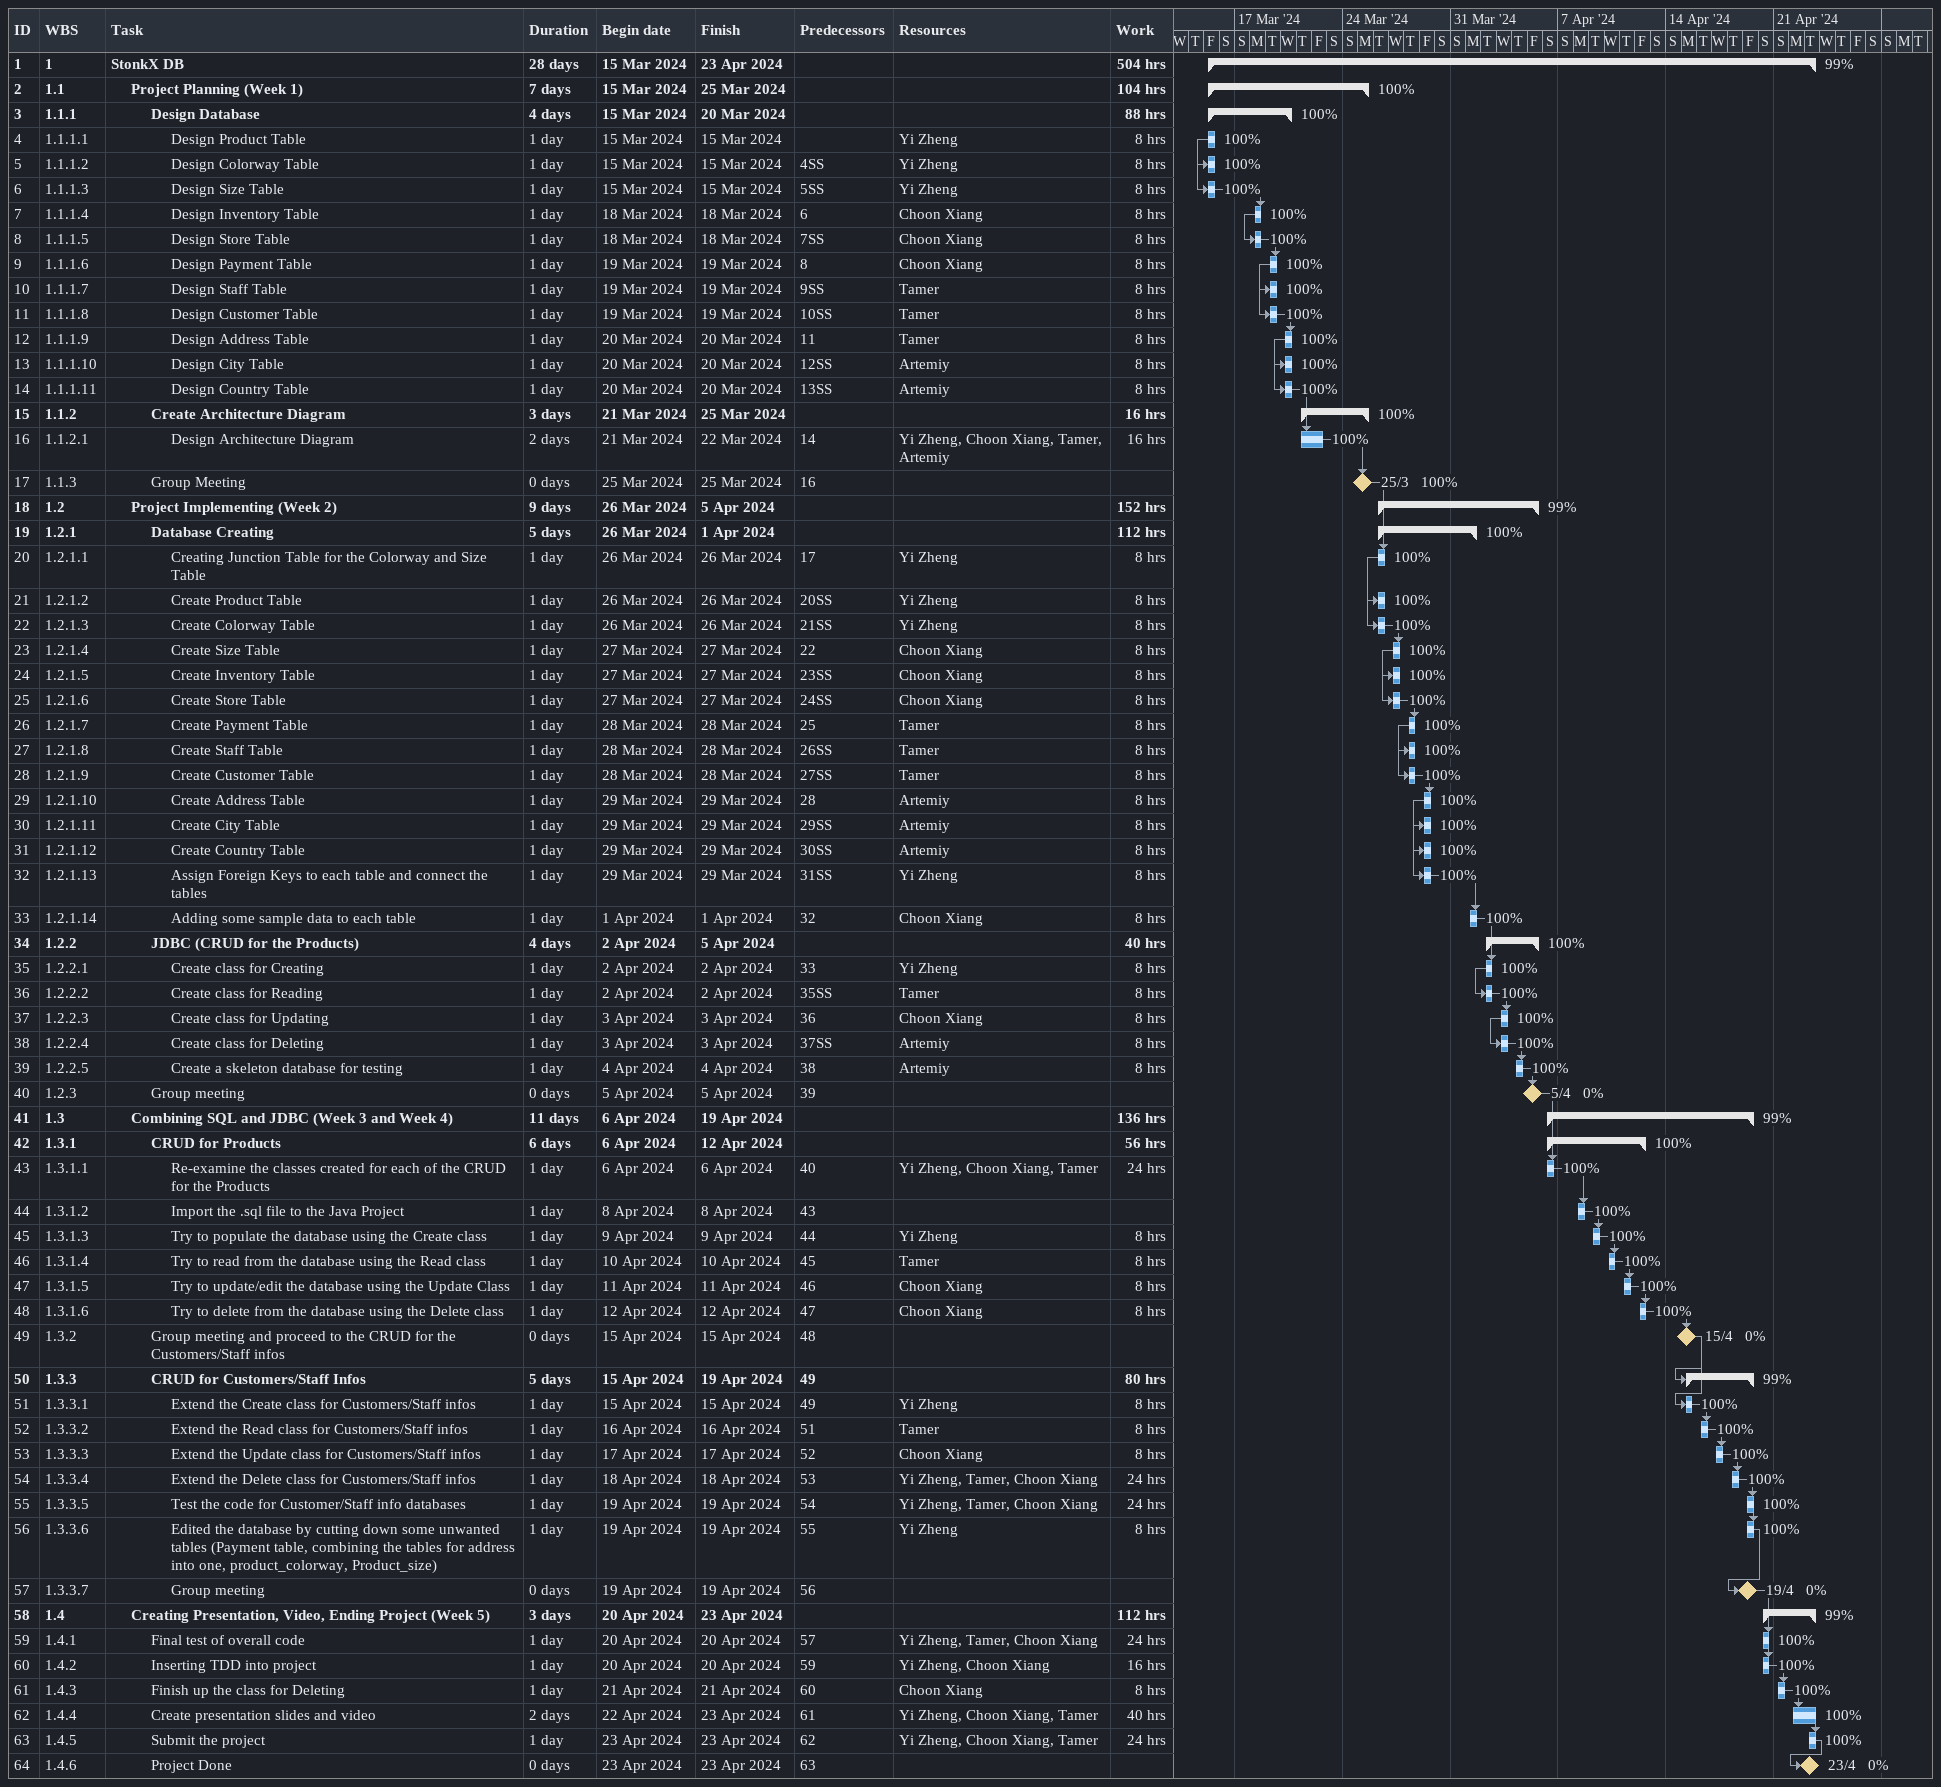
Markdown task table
| ID | WBS | Task | Duration | Start | Finish | Predecessors | Resources | % complete | Work (h) |
|---|---|---|---|---|---|---|---|---|---|
| 1 | 1 | **StonkX DB** | 28d | 2024-03-15 | 2024-04-23 |  |  | 99 | 504 |
| 2 | 1.1 | **Project Planning (Week 1)** | 7d | 2024-03-15 | 2024-03-25 |  |  | 100 | 104 |
| 3 | 1.1.1 | **Design Database** | 4d | 2024-03-15 | 2024-03-20 |  |  | 100 | 88 |
| 4 | 1.1.1.1 | Design Product Table | 1d | 2024-03-15 | 2024-03-15 |  | Yi Zheng | 100 | 8 |
| 5 | 1.1.1.2 | Design Colorway Table | 1d | 2024-03-15 | 2024-03-15 | 4SS | Yi Zheng | 100 | 8 |
| 6 | 1.1.1.3 | Design Size Table | 1d | 2024-03-15 | 2024-03-15 | 5SS | Yi Zheng | 100 | 8 |
| 7 | 1.1.1.4 | Design Inventory Table | 1d | 2024-03-18 | 2024-03-18 | 6 | Choon Xiang | 100 | 8 |
| 8 | 1.1.1.5 | Design Store Table | 1d | 2024-03-18 | 2024-03-18 | 7SS | Choon Xiang | 100 | 8 |
| 9 | 1.1.1.6 | Design Payment Table | 1d | 2024-03-19 | 2024-03-19 | 8 | Choon Xiang | 100 | 8 |
| 10 | 1.1.1.7 | Design Staff Table | 1d | 2024-03-19 | 2024-03-19 | 9SS | Tamer | 100 | 8 |
| 11 | 1.1.1.8 | Design Customer Table | 1d | 2024-03-19 | 2024-03-19 | 10SS | Tamer | 100 | 8 |
| 12 | 1.1.1.9 | Design Address Table | 1d | 2024-03-20 | 2024-03-20 | 11 | Tamer | 100 | 8 |
| 13 | 1.1.1.10 | Design City Table | 1d | 2024-03-20 | 2024-03-20 | 12SS | Artemiy | 100 | 8 |
| 14 | 1.1.1.11 | Design Country Table | 1d | 2024-03-20 | 2024-03-20 | 13SS | Artemiy | 100 | 8 |
| 15 | 1.1.2 | **Create Architecture Diagram** | 3d | 2024-03-21 | 2024-03-25 |  |  | 100 | 16 |
| 16 | 1.1.2.1 | Design Architecture Diagram | 2d | 2024-03-21 | 2024-03-22 | 14 | Yi Zheng, Choon Xiang, Tamer, Artemiy | 100 | 16 |
| 17 | 1.1.3 | Group Meeting | 0d | 2024-03-25 | 2024-03-25 | 16 |  | 100 |  |
| 18 | 1.2 | **Project Implementing (Week 2)** | 9d | 2024-03-26 | 2024-04-05 |  |  | 99 | 152 |
| 19 | 1.2.1 | **Database Creating** | 5d | 2024-03-26 | 2024-04-01 |  |  | 100 | 112 |
| 20 | 1.2.1.1 | Creating Junction Table for the Colorway and Size Table | 1d | 2024-03-26 | 2024-03-26 | 17 | Yi Zheng | 100 | 8 |
| 21 | 1.2.1.2 | Create Product Table | 1d | 2024-03-26 | 2024-03-26 | 20SS | Yi Zheng | 100 | 8 |
| 22 | 1.2.1.3 | Create Colorway Table | 1d | 2024-03-26 | 2024-03-26 | 21SS | Yi Zheng | 100 | 8 |
| 23 | 1.2.1.4 | Create Size Table | 1d | 2024-03-27 | 2024-03-27 | 22 | Choon Xiang | 100 | 8 |
| 24 | 1.2.1.5 | Create Inventory Table | 1d | 2024-03-27 | 2024-03-27 | 23SS | Choon Xiang | 100 | 8 |
| 25 | 1.2.1.6 | Create Store Table | 1d | 2024-03-27 | 2024-03-27 | 24SS | Choon Xiang | 100 | 8 |
| 26 | 1.2.1.7 | Create Payment Table | 1d | 2024-03-28 | 2024-03-28 | 25 | Tamer | 100 | 8 |
| 27 | 1.2.1.8 | Create Staff Table | 1d | 2024-03-28 | 2024-03-28 | 26SS | Tamer | 100 | 8 |
| 28 | 1.2.1.9 | Create Customer Table | 1d | 2024-03-28 | 2024-03-28 | 27SS | Tamer | 100 | 8 |
| 29 | 1.2.1.10 | Create Address Table | 1d | 2024-03-29 | 2024-03-29 | 28 | Artemiy | 100 | 8 |
| 30 | 1.2.1.11 | Create City Table | 1d | 2024-03-29 | 2024-03-29 | 29SS | Artemiy | 100 | 8 |
| 31 | 1.2.1.12 | Create Country Table | 1d | 2024-03-29 | 2024-03-29 | 30SS | Artemiy | 100 | 8 |
| 32 | 1.2.1.13 | Assign Foreign Keys to each table and connect the tables | 1d | 2024-03-29 | 2024-03-29 | 31SS | Yi Zheng | 100 | 8 |
| 33 | 1.2.1.14 | Adding some sample data to each table | 1d | 2024-04-01 | 2024-04-01 | 32 | Choon Xiang | 100 | 8 |
| 34 | 1.2.2 | **JDBC (CRUD for the Products)** | 4d | 2024-04-02 | 2024-04-05 |  |  | 100 | 40 |
| 35 | 1.2.2.1 | Create class for Creating | 1d | 2024-04-02 | 2024-04-02 | 33 | Yi Zheng | 100 | 8 |
| 36 | 1.2.2.2 | Create class for Reading | 1d | 2024-04-02 | 2024-04-02 | 35SS | Tamer | 100 | 8 |
| 37 | 1.2.2.3 | Create class for Updating | 1d | 2024-04-03 | 2024-04-03 | 36 | Choon Xiang | 100 | 8 |
| 38 | 1.2.2.4 | Create class for Deleting | 1d | 2024-04-03 | 2024-04-03 | 37SS | Artemiy | 100 | 8 |
| 39 | 1.2.2.5 | Create a skeleton database for testing | 1d | 2024-04-04 | 2024-04-04 | 38 | Artemiy | 100 | 8 |
| 40 | 1.2.3 | Group meeting | 0d | 2024-04-05 | 2024-04-05 | 39 |  | 0 |  |
| 41 | 1.3 | **Combining SQL and JDBC (Week 3 and Week 4)** | 11d | 2024-04-06 | 2024-04-19 |  |  | 99 | 136 |
| 42 | 1.3.1 | **CRUD for Products** | 6d | 2024-04-06 | 2024-04-12 |  |  | 100 | 56 |
| 43 | 1.3.1.1 | Re-examine the classes created for each of the CRUD for the Products | 1d | 2024-04-06 | 2024-04-06 | 40 | Yi Zheng, Choon Xiang, Tamer | 100 | 24 |
| 44 | 1.3.1.2 | Import the .sql file to the Java Project | 1d | 2024-04-08 | 2024-04-08 | 43 |  | 100 |  |
| 45 | 1.3.1.3 | Try to populate the database using the Create class | 1d | 2024-04-09 | 2024-04-09 | 44 | Yi Zheng | 100 | 8 |
| 46 | 1.3.1.4 | Try to read from the database using the Read class | 1d | 2024-04-10 | 2024-04-10 | 45 | Tamer | 100 | 8 |
| 47 | 1.3.1.5 | Try to update/edit the database using the Update Class | 1d | 2024-04-11 | 2024-04-11 | 46 | Choon Xiang | 100 | 8 |
| 48 | 1.3.1.6 | Try to delete from the database using the Delete class | 1d | 2024-04-12 | 2024-04-12 | 47 | Choon Xiang | 100 | 8 |
| 49 | 1.3.2 | Group meeting and proceed to the CRUD for the Customers/Staff infos | 0d | 2024-04-15 | 2024-04-15 | 48 |  | 0 |  |
| 50 | 1.3.3 | **CRUD for Customers/Staff Infos** | 5d | 2024-04-15 | 2024-04-19 | 49 |  | 99 | 80 |
| 51 | 1.3.3.1 | Extend the Create class for Customers/Staff infos | 1d | 2024-04-15 | 2024-04-15 | 49 | Yi Zheng | 100 | 8 |
| 52 | 1.3.3.2 | Extend the Read class for Customers/Staff infos | 1d | 2024-04-16 | 2024-04-16 | 51 | Tamer | 100 | 8 |
| 53 | 1.3.3.3 | Extend the Update class for Customers/Staff infos | 1d | 2024-04-17 | 2024-04-17 | 52 | Choon Xiang | 100 | 8 |
| 54 | 1.3.3.4 | Extend the Delete class for Customers/Staff infos | 1d | 2024-04-18 | 2024-04-18 | 53 | Yi Zheng, Tamer, Choon Xiang | 100 | 24 |
| 55 | 1.3.3.5 | Test the code for Customer/Staff info databases | 1d | 2024-04-19 | 2024-04-19 | 54 | Yi Zheng, Tamer, Choon Xiang | 100 | 24 |
| 56 | 1.3.3.6 | Edited the database by cutting down some unwanted tables (Payment table, combining the tables for address into one, product_colorway, Product_size) | 1d | 2024-04-19 | 2024-04-19 | 55 | Yi Zheng | 100 | 8 |
| 57 | 1.3.3.7 | Group meeting | 0d | 2024-04-19 | 2024-04-19 | 56 |  | 0 |  |
| 58 | 1.4 | **Creating Presentation, Video, Ending Project (Week 5)** | 3d | 2024-04-20 | 2024-04-23 |  |  | 99 | 112 |
| 59 | 1.4.1 | Final test of overall code | 1d | 2024-04-20 | 2024-04-20 | 57 | Yi Zheng, Tamer, Choon Xiang | 100 | 24 |
| 60 | 1.4.2 | Inserting TDD into project | 1d | 2024-04-20 | 2024-04-20 | 59 | Yi Zheng, Choon Xiang | 100 | 16 |
| 61 | 1.4.3 | Finish up the class for Deleting | 1d | 2024-04-21 | 2024-04-21 | 60 | Choon Xiang | 100 | 8 |
| 62 | 1.4.4 | Create presentation slides and video | 2d | 2024-04-22 | 2024-04-23 | 61 | Yi Zheng, Choon Xiang, Tamer | 100 | 40 |
| 63 | 1.4.5 | Submit the project | 1d | 2024-04-23 | 2024-04-23 | 62 | Yi Zheng, Choon Xiang, Tamer | 100 | 24 |
| 64 | 1.4.6 | Project Done | 0d | 2024-04-23 | 2024-04-23 | 63 |  | 0 |  |
